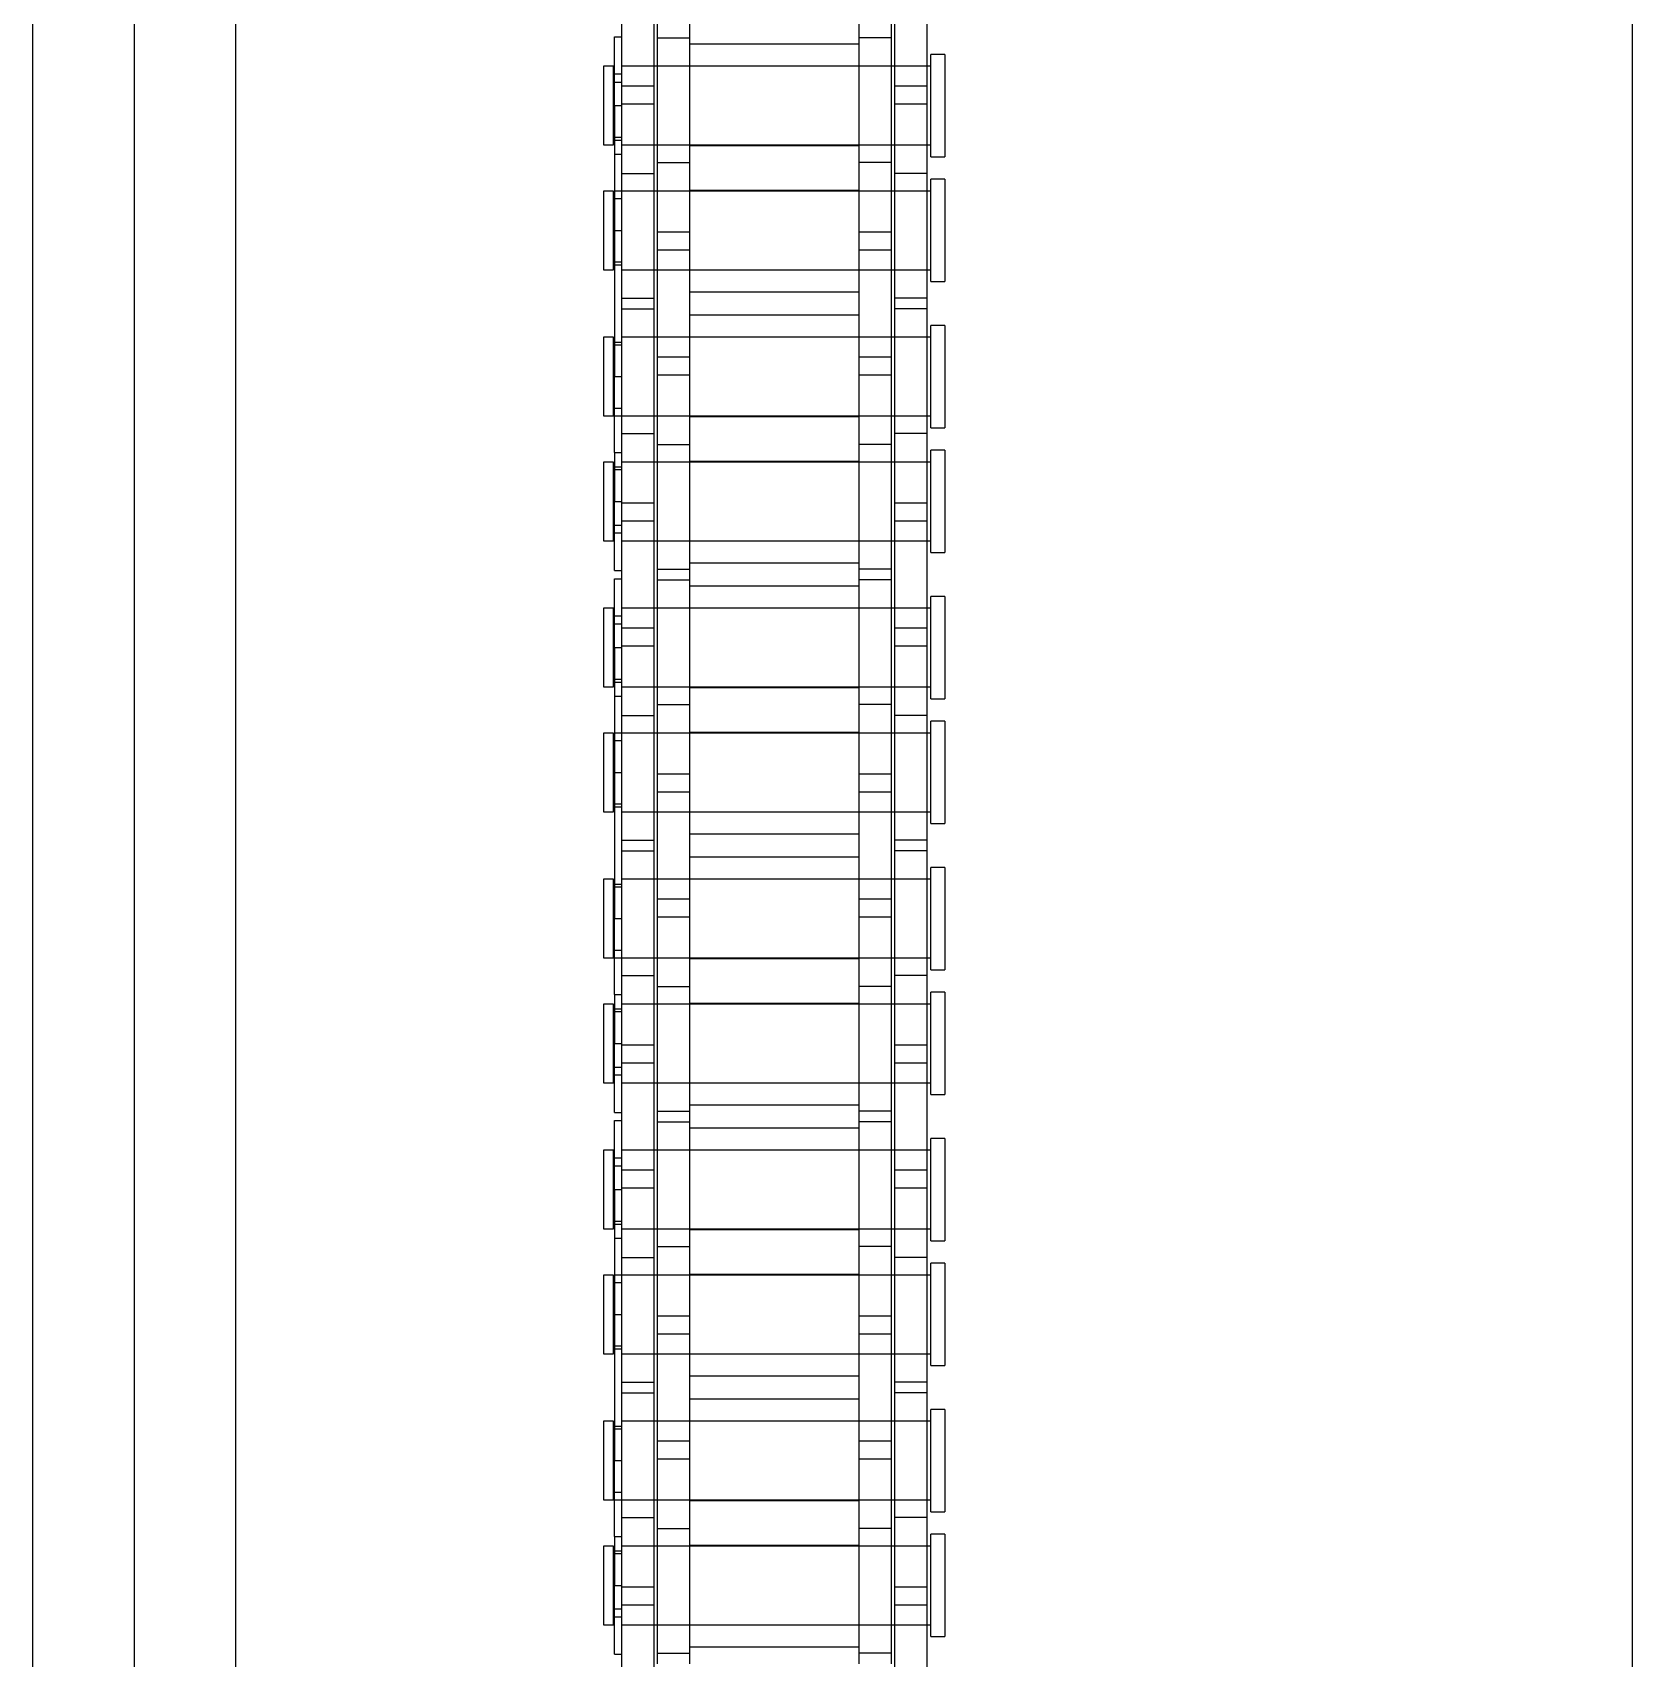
# Model space of a CAD drawing. Header units: metres. Extents: x 0 to 63075, y 0 to 44550.
# Drawn here: x 13894.7 to 13969.7, y 30244.7 to 30320.9 of the extents above; entities that cross this region are included whole.
import ezdxf

# ---------------------------------------------------------------- set-up
doc = ezdxf.new("R2010")
doc.units = ezdxf.units.M
doc.header["$LTSCALE"] = 75
doc.linetypes.add('HIDDEN2', pattern=[4.7625, 3.175, -1.5875])
for name, color, linetype in [('SDM', 7, 'Continuous'), ('SL4', 4, 'Continuous'), ('ST1', 7, 'HIDDEN2')]:
    doc.layers.add(name, color=color, linetype=linetype)

# ---------------------------------------------------------------- blocks, each defined once
blk = doc.blocks.new('A$Cb6dca9d5')
at = {"layer": 'SL4'}
for p, q in [((48.235, 3664.713), (48.235, 2339.738)), ((57.76, 2339.738), (57.76, 3664.713)), ((123.235, 2339.738), (123.235, 3664.713))]:
    blk.add_line(p, q, dxfattribs=at)
at = {"layer": 'ST1'}
for p, q in [((52.998, 3664.713), (52.998, 2339.738)), ((57.76, 2339.738), (57.76, 3664.713)), ((77.515, 3587.2), (77.515, 3580.85)), ((79.035, 3587.2), (79.035, 3580.85)), ((86.965, 3587.2), (86.965, 3580.85)), ((88.485, 3587.2), (88.485, 3580.85)), ((75.843, 3583.595), (75.843, 3574.5)), ((77.363, 3583.595), (77.363, 3574.5)), ((88.637, 3583.595), (88.637, 3574.5)), ((90.157, 3583.595), (90.157, 3574.5)), ((75.511, 3580.906), (75.843, 3580.906)), ((75.511, 3577.675), (75.511, 3580.906)), ((77.515, 3580.85), (79.035, 3580.85)), ((77.515, 3580.85), (77.515, 3571.755)), ((79.035, 3580.85), (79.035, 3571.755)), ((88.485, 3580.85), (86.965, 3580.85)), ((86.965, 3580.85), (86.965, 3571.755)), ((88.485, 3580.85), (88.485, 3571.755)), ((79.035, 3580.567), (86.965, 3580.567)), ((90.342, 3575.277), (90.342, 3580.074)), ((91, 3580.074), (90.342, 3580.074)), ((91, 3580.074), (91, 3575.277)), ((75, 3579.52), (75, 3575.83)), ((75.474, 3579.52), (75, 3579.52)), ((75.474, 3575.83), (75.474, 3579.52)), ((75.843, 3579.151), (75.474, 3579.151)), ((77.363, 3579.52), (75.843, 3579.52)), ((90.342, 3579.52), (75.843, 3579.52)), ((79.035, 3579.52), (77.515, 3579.52)), ((86.965, 3579.52), (79.035, 3579.52)), ((88.485, 3579.52), (86.965, 3579.52)), ((90.157, 3579.52), (88.637, 3579.52)), ((75.511, 3578.782), (75.843, 3578.782)), ((75.843, 3578.607), (77.363, 3578.607)), ((88.637, 3578.607), (90.157, 3578.607)), ((75.511, 3577.675), (75.843, 3577.675)), ((75.511, 3577.675), (75.511, 3564.975)), ((77.363, 3577.747), (75.843, 3577.747)), ((90.157, 3577.747), (88.637, 3577.747)), ((75.474, 3576.199), (75.843, 3576.199)), ((75, 3575.83), (75.474, 3575.83)), ((75.511, 3576.056), (75.843, 3576.056)), ((75.843, 3575.379), (75.511, 3575.379)), ((75.843, 3575.83), (77.363, 3575.83)), ((75.843, 3575.83), (90.342, 3575.83)), ((77.515, 3575.83), (79.035, 3575.83)), ((79.035, 3575.83), (86.965, 3575.83)), ((86.965, 3575.787), (79.035, 3575.787)), ((86.965, 3575.83), (88.485, 3575.83)), ((88.637, 3575.83), (90.157, 3575.83)), ((77.515, 3575.002), (79.035, 3575.002)), ((88.485, 3575.002), (86.965, 3575.002)), ((90.342, 3575.277), (91, 3575.277)), ((75.843, 3574.5), (77.363, 3574.5)), ((75.843, 3574.5), (75.843, 3568.15)), ((77.363, 3574.5), (77.363, 3568.15)), ((90.157, 3574.5), (88.637, 3574.5)), ((88.637, 3574.5), (88.637, 3568.15)), ((90.157, 3574.5), (90.157, 3568.15)), ((90.342, 3569.429), (90.342, 3574.226)), ((91, 3574.226), (90.342, 3574.226)), ((91, 3574.226), (91, 3569.429)), ((75, 3573.672), (75, 3569.982)), ((75.474, 3573.672), (75, 3573.672)), ((75.474, 3569.982), (75.474, 3573.672)), ((75.843, 3573.303), (75.474, 3573.303)), ((77.363, 3573.672), (75.511, 3573.672)), ((90.342, 3573.672), (75.843, 3573.672)), ((79.035, 3573.672), (77.515, 3573.672)), ((79.035, 3573.715), (86.965, 3573.715)), ((86.965, 3573.672), (79.035, 3573.672)), ((88.485, 3573.672), (86.965, 3573.672)), ((90.157, 3573.672), (88.637, 3573.672)), ((75.511, 3571.827), (75.843, 3571.827)), ((77.515, 3571.755), (77.515, 3570.895)), ((77.515, 3571.755), (79.035, 3571.755)), ((79.035, 3571.755), (79.035, 3570.895)), ((86.965, 3571.755), (86.965, 3570.895)), ((86.965, 3571.755), (88.485, 3571.755)), ((88.485, 3571.755), (88.485, 3570.895)), ((77.515, 3570.895), (77.515, 3561.8)), ((79.035, 3570.895), (77.515, 3570.895)), ((79.035, 3570.895), (79.035, 3561.8)), ((86.965, 3570.895), (86.965, 3561.8)), ((88.485, 3570.895), (86.965, 3570.895)), ((88.485, 3570.895), (88.485, 3561.8)), ((75, 3569.982), (75.474, 3569.982)), ((75.474, 3570.351), (75.843, 3570.351)), ((75.511, 3570.208), (75.843, 3570.208)), ((75.843, 3569.982), (77.363, 3569.982)), ((75.843, 3569.982), (90.342, 3569.982)), ((77.515, 3569.982), (79.035, 3569.982)), ((79.035, 3569.982), (86.965, 3569.982)), ((86.965, 3569.982), (88.485, 3569.982)), ((88.637, 3569.982), (90.157, 3569.982)), ((90.342, 3569.429), (91, 3569.429)), ((75.843, 3568.652), (77.363, 3568.652)), ((86.965, 3568.935), (79.035, 3568.935)), ((90.157, 3568.652), (88.637, 3568.652)), ((75.843, 3568.15), (77.363, 3568.15)), ((75.843, 3568.15), (75.843, 3559.055)), ((77.363, 3568.15), (77.363, 3559.055)), ((79.035, 3567.867), (86.965, 3567.867)), ((90.157, 3568.15), (88.637, 3568.15)), ((88.637, 3568.15), (88.637, 3559.055)), ((90.157, 3568.15), (90.157, 3559.055)), ((90.342, 3562.577), (90.342, 3567.374)), ((91, 3567.374), (90.342, 3567.374)), ((91, 3567.374), (91, 3562.577)), ((75, 3566.82), (75, 3563.13)), ((75.474, 3566.82), (75, 3566.82)), ((75.474, 3563.13), (75.474, 3566.82)), ((75.843, 3566.451), (75.474, 3566.451)), ((75.511, 3566.594), (75.843, 3566.594)), ((77.363, 3566.82), (75.843, 3566.82)), ((90.342, 3566.82), (75.843, 3566.82)), ((79.035, 3566.82), (77.515, 3566.82)), ((86.965, 3566.82), (79.035, 3566.82)), ((88.485, 3566.82), (86.965, 3566.82)), ((90.157, 3566.82), (88.637, 3566.82)), ((77.515, 3565.907), (79.035, 3565.907)), ((86.965, 3565.907), (88.485, 3565.907)), ((75.511, 3564.975), (75.843, 3564.975)), ((75.511, 3561.423), (75.511, 3564.975)), ((79.035, 3565.047), (77.515, 3565.047)), ((88.485, 3565.047), (86.965, 3565.047)), ((75, 3563.13), (75.474, 3563.13)), ((75.474, 3563.499), (75.843, 3563.499)), ((75.511, 3563.13), (77.363, 3563.13)), ((75.843, 3563.13), (90.342, 3563.13)), ((77.515, 3563.13), (79.035, 3563.13)), ((79.035, 3563.13), (86.965, 3563.13)), ((86.965, 3563.13), (88.485, 3563.13)), ((88.637, 3563.13), (90.157, 3563.13)), ((86.965, 3563.087), (79.035, 3563.087)), ((90.342, 3562.577), (91, 3562.577)), ((75.843, 3562.302), (77.363, 3562.302)), ((77.515, 3561.8), (79.035, 3561.8)), ((77.515, 3561.8), (77.515, 3555.45)), ((79.035, 3561.8), (79.035, 3555.45)), ((88.485, 3561.8), (86.965, 3561.8)), ((86.965, 3561.8), (86.965, 3555.45)), ((88.485, 3561.8), (88.485, 3555.45)), ((90.157, 3562.302), (88.637, 3562.302)), ((75, 3560.972), (75, 3557.282)), ((75.474, 3560.972), (75, 3560.972)), ((75.474, 3557.282), (75.474, 3560.972)), ((75.511, 3561.423), (75.511, 3559.127)), ((75.511, 3561.423), (75.843, 3561.423)), ((77.363, 3560.972), (75.843, 3560.972)), ((90.342, 3560.972), (75.843, 3560.972)), ((79.035, 3560.972), (77.515, 3560.972)), ((79.035, 3561.015), (86.965, 3561.015)), ((86.965, 3560.972), (79.035, 3560.972)), ((88.485, 3560.972), (86.965, 3560.972)), ((90.157, 3560.972), (88.637, 3560.972)), ((90.342, 3556.729), (90.342, 3561.526)), ((91, 3561.526), (90.342, 3561.526)), ((91, 3561.526), (91, 3556.729)), ((75.843, 3560.603), (75.474, 3560.603)), ((75.511, 3560.746), (75.843, 3560.746)), ((75.511, 3559.127), (75.843, 3559.127)), ((75.511, 3555.896), (75.511, 3559.127)), ((75.843, 3559.055), (75.843, 3558.195)), ((75.843, 3559.055), (77.363, 3559.055)), ((77.363, 3559.055), (77.363, 3558.195)), ((88.637, 3559.055), (88.637, 3558.195)), ((88.637, 3559.055), (90.157, 3559.055)), ((90.157, 3559.055), (90.157, 3558.195)), ((75.511, 3558.02), (75.843, 3558.02)), ((75.843, 3558.195), (75.843, 3549.1)), ((77.363, 3558.195), (75.843, 3558.195)), ((77.363, 3558.195), (77.363, 3549.1)), ((88.637, 3558.195), (88.637, 3549.1)), ((90.157, 3558.195), (88.637, 3558.195)), ((90.157, 3558.195), (90.157, 3549.1)), ((75, 3557.282), (75.474, 3557.282)), ((75.474, 3557.651), (75.843, 3557.651)), ((75.843, 3557.282), (77.363, 3557.282)), ((75.843, 3557.282), (90.342, 3557.282)), ((77.515, 3557.282), (79.035, 3557.282)), ((79.035, 3557.282), (86.965, 3557.282)), ((86.965, 3557.282), (88.485, 3557.282)), ((88.637, 3557.282), (90.157, 3557.282)), ((90.342, 3556.729), (91, 3556.729)), ((75.511, 3555.896), (75.843, 3555.896)), ((75.511, 3555.506), (75.843, 3555.506)), ((75.511, 3552.275), (75.511, 3555.506)), ((77.515, 3555.952), (79.035, 3555.952)), ((86.965, 3556.235), (79.035, 3556.235)), ((88.485, 3555.952), (86.965, 3555.952)), ((77.515, 3555.45), (79.035, 3555.45)), ((77.515, 3555.45), (77.515, 3546.355)), ((79.035, 3555.45), (79.035, 3546.355)), ((79.035, 3555.167), (86.965, 3555.167)), ((88.485, 3555.45), (86.965, 3555.45)), ((86.965, 3555.45), (86.965, 3546.355)), ((88.485, 3555.45), (88.485, 3546.355)), ((75, 3554.12), (75, 3550.43)), ((75.474, 3554.12), (75, 3554.12)), ((75.474, 3550.43), (75.474, 3554.12)), ((77.363, 3554.12), (75.843, 3554.12)), ((90.342, 3554.12), (75.843, 3554.12)), ((79.035, 3554.12), (77.515, 3554.12)), ((86.965, 3554.12), (79.035, 3554.12)), ((88.485, 3554.12), (86.965, 3554.12)), ((90.157, 3554.12), (88.637, 3554.12)), ((90.342, 3549.877), (90.342, 3554.674)), ((91, 3554.674), (90.342, 3554.674)), ((91, 3554.674), (91, 3549.877)), ((75.843, 3553.751), (75.474, 3553.751)), ((75.511, 3553.382), (75.843, 3553.382)), ((75.843, 3553.207), (77.363, 3553.207)), ((88.637, 3553.207), (90.157, 3553.207)), ((75.511, 3552.275), (75.843, 3552.275)), ((75.511, 3552.275), (75.511, 3539.575)), ((77.363, 3552.347), (75.843, 3552.347)), ((90.157, 3552.347), (88.637, 3552.347)), ((75, 3550.43), (75.474, 3550.43)), ((75.474, 3550.799), (75.843, 3550.799)), ((75.511, 3550.656), (75.843, 3550.656)), ((75.843, 3550.43), (77.363, 3550.43)), ((75.843, 3550.43), (90.342, 3550.43)), ((77.515, 3550.43), (79.035, 3550.43)), ((79.035, 3550.43), (86.965, 3550.43)), ((86.965, 3550.387), (79.035, 3550.387)), ((86.965, 3550.43), (88.485, 3550.43)), ((88.637, 3550.43), (90.157, 3550.43)), ((75.843, 3549.979), (75.511, 3549.979)), ((77.515, 3549.602), (79.035, 3549.602)), ((88.485, 3549.602), (86.965, 3549.602)), ((90.342, 3549.877), (91, 3549.877)), ((75.843, 3549.1), (77.363, 3549.1)), ((75.843, 3549.1), (75.843, 3542.75)), ((77.363, 3549.1), (77.363, 3542.75)), ((90.157, 3549.1), (88.637, 3549.1)), ((88.637, 3549.1), (88.637, 3542.75)), ((90.157, 3549.1), (90.157, 3542.75)), ((90.342, 3544.029), (90.342, 3548.826)), ((91, 3548.826), (90.342, 3548.826)), ((91, 3548.826), (91, 3544.029)), ((75, 3548.272), (75, 3544.582)), ((75.474, 3548.272), (75, 3548.272)), ((75.474, 3544.582), (75.474, 3548.272)), ((75.843, 3547.903), (75.474, 3547.903)), ((77.363, 3548.272), (75.511, 3548.272)), ((90.342, 3548.272), (75.843, 3548.272)), ((79.035, 3548.272), (77.515, 3548.272)), ((79.035, 3548.315), (86.965, 3548.315)), ((86.965, 3548.272), (79.035, 3548.272)), ((88.485, 3548.272), (86.965, 3548.272)), ((90.157, 3548.272), (88.637, 3548.272)), ((75.511, 3546.427), (75.843, 3546.427)), ((77.515, 3546.355), (77.515, 3545.495)), ((77.515, 3546.355), (79.035, 3546.355)), ((79.035, 3546.355), (79.035, 3545.495)), ((86.965, 3546.355), (86.965, 3545.495)), ((86.965, 3546.355), (88.485, 3546.355)), ((88.485, 3546.355), (88.485, 3545.495)), ((75.474, 3544.951), (75.843, 3544.951)), ((77.515, 3545.495), (77.515, 3536.4)), ((79.035, 3545.495), (77.515, 3545.495)), ((79.035, 3545.495), (79.035, 3536.4)), ((86.965, 3545.495), (86.965, 3536.4)), ((88.485, 3545.495), (86.965, 3545.495)), ((88.485, 3545.495), (88.485, 3536.4)), ((75, 3544.582), (75.474, 3544.582)), ((75.511, 3544.808), (75.843, 3544.808)), ((75.843, 3544.582), (77.363, 3544.582)), ((75.843, 3544.582), (90.342, 3544.582)), ((77.515, 3544.582), (79.035, 3544.582)), ((79.035, 3544.582), (86.965, 3544.582)), ((86.965, 3544.582), (88.485, 3544.582)), ((88.637, 3544.582), (90.157, 3544.582)), ((86.965, 3543.535), (79.035, 3543.535)), ((90.342, 3544.029), (91, 3544.029)), ((75.843, 3543.252), (77.363, 3543.252)), ((75.843, 3542.75), (77.363, 3542.75)), ((75.843, 3542.75), (75.843, 3533.655)), ((77.363, 3542.75), (77.363, 3533.655)), ((90.157, 3543.252), (88.637, 3543.252)), ((90.157, 3542.75), (88.637, 3542.75)), ((88.637, 3542.75), (88.637, 3533.655)), ((90.157, 3542.75), (90.157, 3533.655)), ((79.035, 3542.467), (86.965, 3542.467)), ((90.342, 3537.177), (90.342, 3541.974)), ((91, 3541.974), (90.342, 3541.974)), ((91, 3541.974), (91, 3537.177)), ((75, 3541.42), (75, 3537.73)), ((75.474, 3541.42), (75, 3541.42)), ((75.474, 3537.73), (75.474, 3541.42)), ((75.843, 3541.051), (75.474, 3541.051)), ((75.511, 3541.194), (75.843, 3541.194)), ((77.363, 3541.42), (75.843, 3541.42)), ((90.342, 3541.42), (75.843, 3541.42)), ((79.035, 3541.42), (77.515, 3541.42)), ((86.965, 3541.42), (79.035, 3541.42)), ((88.485, 3541.42), (86.965, 3541.42)), ((90.157, 3541.42), (88.637, 3541.42)), ((77.515, 3540.507), (79.035, 3540.507)), ((86.965, 3540.507), (88.485, 3540.507)), ((75.511, 3539.575), (75.843, 3539.575)), ((75.511, 3536.023), (75.511, 3539.575)), ((79.035, 3539.647), (77.515, 3539.647)), ((88.485, 3539.647), (86.965, 3539.647)), ((75.474, 3538.099), (75.843, 3538.099)), ((75, 3537.73), (75.474, 3537.73)), ((75.511, 3537.73), (77.363, 3537.73)), ((75.843, 3537.73), (90.342, 3537.73)), ((77.515, 3537.73), (79.035, 3537.73)), ((79.035, 3537.73), (86.965, 3537.73)), ((86.965, 3537.687), (79.035, 3537.687)), ((86.965, 3537.73), (88.485, 3537.73)), ((88.637, 3537.73), (90.157, 3537.73)), ((75.843, 3536.902), (77.363, 3536.902)), ((90.157, 3536.902), (88.637, 3536.902)), ((90.342, 3537.177), (91, 3537.177)), ((75.511, 3536.023), (75.511, 3533.727)), ((75.511, 3536.023), (75.843, 3536.023)), ((77.515, 3536.4), (79.035, 3536.4)), ((77.515, 3536.4), (77.515, 3530.05)), ((79.035, 3536.4), (79.035, 3530.05)), ((88.485, 3536.4), (86.965, 3536.4)), ((86.965, 3536.4), (86.965, 3530.05)), ((88.485, 3536.4), (88.485, 3530.05)), ((90.342, 3531.329), (90.342, 3536.126)), ((91, 3536.126), (90.342, 3536.126)), ((91, 3536.126), (91, 3531.329)), ((75, 3535.572), (75, 3531.882)), ((75.474, 3535.572), (75, 3535.572)), ((75.474, 3531.882), (75.474, 3535.572)), ((75.843, 3535.203), (75.474, 3535.203)), ((75.511, 3535.346), (75.843, 3535.346)), ((77.363, 3535.572), (75.843, 3535.572)), ((90.342, 3535.572), (75.843, 3535.572)), ((79.035, 3535.572), (77.515, 3535.572)), ((79.035, 3535.615), (86.965, 3535.615)), ((86.965, 3535.572), (79.035, 3535.572)), ((88.485, 3535.572), (86.965, 3535.572)), ((90.157, 3535.572), (88.637, 3535.572)), ((75.511, 3533.727), (75.843, 3533.727)), ((75.511, 3530.496), (75.511, 3533.727)), ((75.843, 3533.655), (75.843, 3532.795)), ((75.843, 3533.655), (77.363, 3533.655)), ((77.363, 3533.655), (77.363, 3532.795)), ((88.637, 3533.655), (88.637, 3532.795)), ((88.637, 3533.655), (90.157, 3533.655)), ((90.157, 3533.655), (90.157, 3532.795)), ((75.843, 3532.795), (75.843, 3523.7)), ((77.363, 3532.795), (75.843, 3532.795)), ((77.363, 3532.795), (77.363, 3523.7)), ((88.637, 3532.795), (88.637, 3523.7)), ((90.157, 3532.795), (88.637, 3532.795)), ((90.157, 3532.795), (90.157, 3523.7)), ((75, 3531.882), (75.474, 3531.882)), ((75.474, 3532.251), (75.843, 3532.251)), ((75.511, 3532.62), (75.843, 3532.62)), ((75.843, 3531.882), (77.363, 3531.882)), ((75.843, 3531.882), (90.342, 3531.882)), ((77.515, 3531.882), (79.035, 3531.882)), ((79.035, 3531.882), (86.965, 3531.882)), ((86.965, 3531.882), (88.485, 3531.882)), ((88.637, 3531.882), (90.157, 3531.882)), ((90.342, 3531.329), (91, 3531.329)), ((75.511, 3530.496), (75.843, 3530.496)), ((77.515, 3530.552), (79.035, 3530.552)), ((86.965, 3530.835), (79.035, 3530.835)), ((88.485, 3530.552), (86.965, 3530.552)), ((75.511, 3530.106), (75.843, 3530.106)), ((75.511, 3526.875), (75.511, 3530.106)), ((77.515, 3530.05), (79.035, 3530.05)), ((77.515, 3530.05), (77.515, 3520.955)), ((79.035, 3530.05), (79.035, 3520.955)), ((79.035, 3529.767), (86.965, 3529.767)), ((88.485, 3530.05), (86.965, 3530.05)), ((86.965, 3530.05), (86.965, 3520.955)), ((88.485, 3530.05), (88.485, 3520.955)), ((90.342, 3524.477), (90.342, 3529.274)), ((91, 3529.274), (90.342, 3529.274)), ((91, 3529.274), (91, 3524.477)), ((75, 3528.72), (75, 3525.03)), ((75.474, 3528.72), (75, 3528.72)), ((75.474, 3525.03), (75.474, 3528.72)), ((75.843, 3528.351), (75.474, 3528.351)), ((77.363, 3528.72), (75.843, 3528.72)), ((90.342, 3528.72), (75.843, 3528.72)), ((79.035, 3528.72), (77.515, 3528.72)), ((86.965, 3528.72), (79.035, 3528.72)), ((88.485, 3528.72), (86.965, 3528.72)), ((90.157, 3528.72), (88.637, 3528.72)), ((75.511, 3527.982), (75.843, 3527.982)), ((75.843, 3527.807), (77.363, 3527.807)), ((88.637, 3527.807), (90.157, 3527.807)), ((75.511, 3526.875), (75.843, 3526.875)), ((75.511, 3526.875), (75.511, 3514.175)), ((77.363, 3526.947), (75.843, 3526.947)), ((90.157, 3526.947), (88.637, 3526.947)), ((75, 3525.03), (75.474, 3525.03)), ((75.474, 3525.399), (75.843, 3525.399)), ((75.511, 3525.256), (75.843, 3525.256)), ((75.843, 3525.03), (77.363, 3525.03)), ((75.843, 3525.03), (90.342, 3525.03)), ((77.515, 3525.03), (79.035, 3525.03)), ((79.035, 3525.03), (86.965, 3525.03)), ((86.965, 3525.03), (88.485, 3525.03)), ((88.637, 3525.03), (90.157, 3525.03)), ((75.843, 3524.579), (75.511, 3524.579)), ((86.965, 3524.987), (79.035, 3524.987)), ((90.342, 3524.477), (91, 3524.477)), ((75.843, 3523.7), (77.363, 3523.7)), ((75.843, 3523.7), (75.843, 3517.35)), ((77.363, 3523.7), (77.363, 3517.35)), ((77.515, 3524.202), (79.035, 3524.202)), ((88.485, 3524.202), (86.965, 3524.202)), ((90.157, 3523.7), (88.637, 3523.7)), ((88.637, 3523.7), (88.637, 3517.35)), ((90.157, 3523.7), (90.157, 3517.35)), ((75, 3522.872), (75, 3519.182)), ((75.474, 3522.872), (75, 3522.872)), ((75.474, 3519.182), (75.474, 3522.872)), ((77.363, 3522.872), (75.511, 3522.872)), ((90.342, 3522.872), (75.843, 3522.872)), ((79.035, 3522.872), (77.515, 3522.872)), ((79.035, 3522.915), (86.965, 3522.915)), ((86.965, 3522.872), (79.035, 3522.872)), ((88.485, 3522.872), (86.965, 3522.872)), ((90.157, 3522.872), (88.637, 3522.872)), ((90.342, 3518.629), (90.342, 3523.426)), ((91, 3523.426), (90.342, 3523.426)), ((91, 3523.426), (91, 3518.629)), ((75.843, 3522.503), (75.474, 3522.503)), ((75.511, 3521.027), (75.843, 3521.027)), ((77.515, 3520.955), (77.515, 3520.095)), ((77.515, 3520.955), (79.035, 3520.955)), ((79.035, 3520.955), (79.035, 3520.095)), ((86.965, 3520.955), (86.965, 3520.095)), ((86.965, 3520.955), (88.485, 3520.955)), ((88.485, 3520.955), (88.485, 3520.095)), ((77.515, 3520.095), (77.515, 3511)), ((79.035, 3520.095), (77.515, 3520.095)), ((79.035, 3520.095), (79.035, 3511)), ((86.965, 3520.095), (86.965, 3511)), ((88.485, 3520.095), (86.965, 3520.095)), ((88.485, 3520.095), (88.485, 3511)), ((75, 3519.182), (75.474, 3519.182)), ((75.474, 3519.551), (75.843, 3519.551)), ((75.511, 3519.408), (75.843, 3519.408)), ((75.843, 3519.182), (77.363, 3519.182)), ((75.843, 3519.182), (90.342, 3519.182)), ((77.515, 3519.182), (79.035, 3519.182)), ((79.035, 3519.182), (86.965, 3519.182)), ((86.965, 3519.182), (88.485, 3519.182)), ((88.637, 3519.182), (90.157, 3519.182)), ((90.342, 3518.629), (91, 3518.629)), ((75.843, 3517.852), (77.363, 3517.852)), ((86.965, 3518.135), (79.035, 3518.135)), ((90.157, 3517.852), (88.637, 3517.852)), ((75.843, 3517.35), (77.363, 3517.35)), ((75.843, 3517.35), (75.843, 3508.255)), ((77.363, 3517.35), (77.363, 3508.255)), ((79.035, 3517.067), (86.965, 3517.067)), ((90.157, 3517.35), (88.637, 3517.35)), ((88.637, 3517.35), (88.637, 3508.255)), ((90.157, 3517.35), (90.157, 3508.255)), ((75, 3516.02), (75, 3512.33)), ((75.474, 3516.02), (75, 3516.02)), ((75.474, 3512.33), (75.474, 3516.02)), ((77.363, 3516.02), (75.843, 3516.02)), ((90.342, 3516.02), (75.843, 3516.02)), ((79.035, 3516.02), (77.515, 3516.02)), ((86.965, 3516.02), (79.035, 3516.02)), ((88.485, 3516.02), (86.965, 3516.02)), ((90.157, 3516.02), (88.637, 3516.02)), ((90.342, 3511.777), (90.342, 3516.574)), ((91, 3516.574), (90.342, 3516.574)), ((91, 3516.574), (91, 3511.777)), ((75.843, 3515.651), (75.474, 3515.651)), ((75.511, 3515.794), (75.843, 3515.794)), ((77.515, 3515.107), (79.035, 3515.107)), ((86.965, 3515.107), (88.485, 3515.107)), ((75.511, 3514.175), (75.843, 3514.175)), ((75.511, 3510.623), (75.511, 3514.175)), ((79.035, 3514.247), (77.515, 3514.247)), ((88.485, 3514.247), (86.965, 3514.247)), ((75, 3512.33), (75.474, 3512.33)), ((75.474, 3512.699), (75.843, 3512.699)), ((75.511, 3512.33), (77.363, 3512.33)), ((75.843, 3512.33), (90.342, 3512.33)), ((77.515, 3512.33), (79.035, 3512.33)), ((79.035, 3512.33), (86.965, 3512.33)), ((86.965, 3512.287), (79.035, 3512.287)), ((86.965, 3512.33), (88.485, 3512.33)), ((88.637, 3512.33), (90.157, 3512.33)), ((75.843, 3511.502), (77.363, 3511.502)), ((90.157, 3511.502), (88.637, 3511.502)), ((90.342, 3511.777), (91, 3511.777)), ((75.511, 3510.623), (75.511, 3508.327)), ((75.511, 3510.623), (75.843, 3510.623)), ((77.515, 3511), (79.035, 3511)), ((77.515, 3511), (77.515, 3504.65)), ((79.035, 3511), (79.035, 3504.65)), ((88.485, 3511), (86.965, 3511)), ((86.965, 3511), (86.965, 3504.65)), ((88.485, 3511), (88.485, 3504.65)), ((90.342, 3505.929), (90.342, 3510.726)), ((91, 3510.726), (90.342, 3510.726)), ((91, 3510.726), (91, 3505.929)), ((75, 3510.172), (75, 3506.482)), ((75.474, 3510.172), (75, 3510.172)), ((75.474, 3506.482), (75.474, 3510.172)), ((75.843, 3509.803), (75.474, 3509.803)), ((75.511, 3509.946), (75.843, 3509.946)), ((77.363, 3510.172), (75.843, 3510.172)), ((90.342, 3510.172), (75.843, 3510.172)), ((79.035, 3510.172), (77.515, 3510.172)), ((79.035, 3510.215), (86.965, 3510.215)), ((86.965, 3510.172), (79.035, 3510.172)), ((88.485, 3510.172), (86.965, 3510.172)), ((90.157, 3510.172), (88.637, 3510.172)), ((75.511, 3508.327), (75.843, 3508.327)), ((75.511, 3505.096), (75.511, 3508.327)), ((75.843, 3508.255), (75.843, 3507.395)), ((75.843, 3508.255), (77.363, 3508.255)), ((77.363, 3508.255), (77.363, 3507.395)), ((88.637, 3508.255), (88.637, 3507.395)), ((88.637, 3508.255), (90.157, 3508.255)), ((90.157, 3508.255), (90.157, 3507.395)), ((75.474, 3506.851), (75.843, 3506.851)), ((75.511, 3507.22), (75.843, 3507.22)), ((75.843, 3507.395), (75.843, 3498.3)), ((77.363, 3507.395), (75.843, 3507.395)), ((77.363, 3507.395), (77.363, 3498.3)), ((88.637, 3507.395), (88.637, 3498.3)), ((90.157, 3507.395), (88.637, 3507.395)), ((90.157, 3507.395), (90.157, 3498.3)), ((75, 3506.482), (75.474, 3506.482)), ((75.843, 3506.482), (77.363, 3506.482)), ((75.843, 3506.482), (90.342, 3506.482)), ((77.515, 3506.482), (79.035, 3506.482)), ((79.035, 3506.482), (86.965, 3506.482)), ((86.965, 3506.482), (88.485, 3506.482)), ((88.637, 3506.482), (90.157, 3506.482)), ((86.965, 3505.435), (79.035, 3505.435)), ((90.342, 3505.929), (91, 3505.929)), ((75.511, 3505.096), (75.843, 3505.096)), ((77.515, 3505.152), (79.035, 3505.152)), ((88.485, 3505.152), (86.965, 3505.152))]:
    blk.add_line(p, q, dxfattribs=at)

msp = doc.modelspace()

# ---------------------------------------------------------------- block references
at = {"layer": 'SDM'}
msp.add_blockref('A$Cb6dca9d5', (13846.469, 26739.769), dxfattribs=at)

doc.saveas('drawing.dxf')
